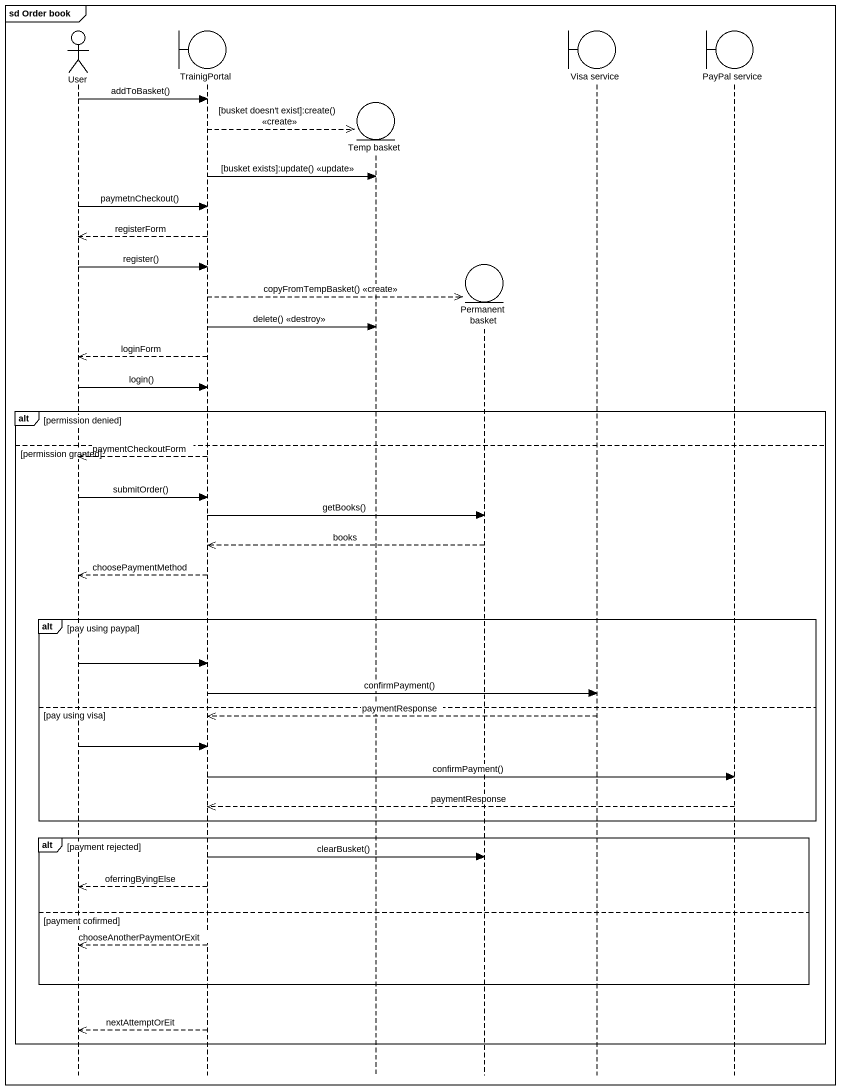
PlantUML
@startuml
mainframe sd Order book
hide footbox
actor User
boundary TrainigPortal
entity "Temp basket" as Temp_basket
entity "Permanent basket" as Permanent_basket
boundary "Visa service" as Visa_service
boundary "PayPal service" as PayPal_service

User -> TrainigPortal : addToBasket()
TrainigPortal -->> Temp_basket ** : [busket doesn't exist]:create() <<create>>
TrainigPortal -> Temp_basket : [busket exists]:update() <<update>>
User -> TrainigPortal : paymetnCheckout()
TrainigPortal -->> User : registerForm
User -> TrainigPortal : register()
TrainigPortal -->> Permanent_basket ** : copyFromTempBasket() <<create>>
TrainigPortal -> Temp_basket : delete() <<destroy>>
TrainigPortal -->> User : loginForm
User -> TrainigPortal : login()
alt permission denied
else permission granted
  TrainigPortal -->> User : paymentCheckoutForm
  User -> TrainigPortal : submitOrder()
  TrainigPortal -> Permanent_basket : getBooks()
  Permanent_basket -->> TrainigPortal : books
  TrainigPortal -->> User : choosePaymentMethod
  alt pay using paypal
    User -> TrainigPortal
    TrainigPortal -> Visa_service : confirmPayment()
  else pay using visa
    Visa_service -->> TrainigPortal : paymentResponse
    User -> TrainigPortal
    TrainigPortal -> PayPal_service : confirmPayment()
    PayPal_service -->> TrainigPortal : paymentResponse
  end
  alt payment rejected
    TrainigPortal -> Permanent_basket : clearBusket()
    TrainigPortal -->> User : oferringByingElse
  else payment cofirmed
    TrainigPortal -->> User : chooseAnotherPaymentOrExit
  end
  TrainigPortal -->> User : nextAttemptOrEit
end
@enduml
